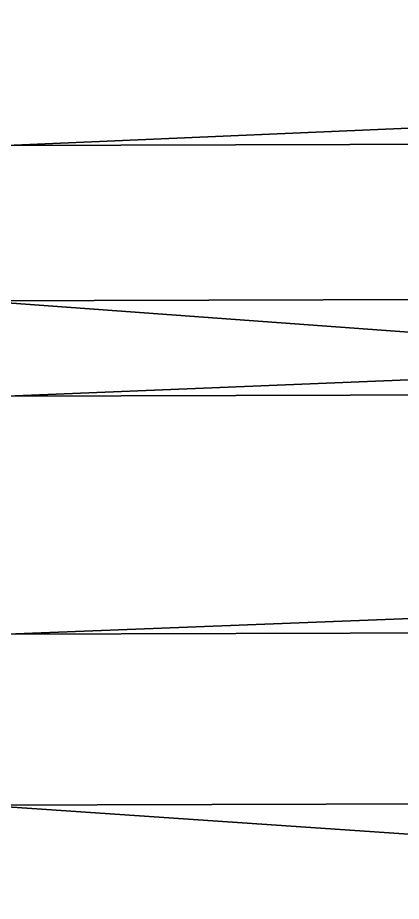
# Model space of a CAD drawing. Header units: centimetres. Extents: x -18.3 to 18.6, y -17.1 to 24.9.
# Drawn here: x -18.1092 to -18.0312, y -12.6781 to -12.4983 of the extents above; entities that cross this region are included whole.
import ezdxf

# ---------------------------------------------------------------- set-up
doc = ezdxf.new("R2010")
doc.units = ezdxf.units.CM
doc.layers.get('0').update_dxf_attribs({"color": 231})

msp = doc.modelspace()

# ---------------------------------------------------------------- meshes
at = {"color": 96}
mesh = msp.add_polyface(dxfattribs=at)
corners = [(-16.76989, -11.98702, 8.21699), (-18.12011, -11.99097, 8.21752), (-18.1207, -11.87697, 7.56333), (-16.77049, -11.87302, 7.5628), (-16.76928, -12.10247, 8.90268), (-18.1195, -12.10642, 8.90322), (-16.76866, -12.21804, 9.61655), (-18.11888, -12.22199, 9.61709), (-16.76803, -12.33238, 10.35529), (-18.11824, -12.33633, 10.35584), (-16.76739, -12.44413, 11.11563), (-18.11761, -12.44808, 11.11618), (-16.76676, -12.55198, 11.89426), (-18.11698, -12.55592, 11.89482), (-16.76614, -12.65455, 12.68794), (-18.11635, -12.6585, 12.6885), (-16.76553, -12.75051, 13.49338), (-18.11574, -12.75446, 13.49394), (-16.76493, -12.83851, 14.30735), (-18.11515, -12.84246, 14.30792), (-16.76436, -12.91719, 15.12661), (-18.11458, -12.92115, 15.12718), (-16.76382, -12.9852, 15.94794), (-18.11403, -12.98915, 15.94851), (-16.76331, -13.04116, 16.76814), (-18.11352, -13.04511, 16.76872), (-16.76283, -13.08369, 17.58404), (-18.11305, -13.08765, 17.58463), (-16.7624, -13.11141, 18.39251), (-18.11262, -13.11536, 18.3931), (-16.76202, -13.1229, 19.19044), (-18.11224, -13.12685, 19.19104), (-16.76169, -13.11672, 19.97477), (-18.11191, -13.12067, 19.97537), (-16.76188, -12.14161, 25.49845), (-18.1121, -12.14552, 25.49922), (-18.11197, -12.21789, 25.35885), (-16.76175, -12.21398, 25.35809), (-16.76203, -12.06526, 25.6338), (-18.11224, -12.06915, 25.63459), (-16.76218, -11.98489, 25.76404), (-18.1124, -11.98878, 25.76484), (-16.76236, -11.90046, 25.88911), (-18.11258, -11.90434, 25.88993), (-16.76254, -11.81193, 26.00897)]
mesh.append_faces([[corners[k] for k in face] for face in [(0, 1, 2, 0), (2, 3, 0, 2), (4, 5, 1, 4), (1, 0, 4, 1), (6, 7, 5, 6), (5, 4, 6, 5), (8, 9, 7, 8), (7, 6, 8, 7), (10, 11, 9, 10), (9, 8, 10, 9), (12, 13, 11, 12), (11, 10, 12, 11), (14, 15, 13, 14), (13, 12, 14, 13), (16, 17, 15, 16), (15, 14, 16, 15), (18, 19, 17, 18), (17, 16, 18, 17), (20, 21, 19, 20), (19, 18, 20, 19), (22, 23, 21, 22), (21, 20, 22, 21), (24, 25, 23, 24), (23, 22, 24, 23), (26, 27, 25, 26), (25, 24, 26, 25), (28, 29, 27, 28), (27, 26, 28, 27), (30, 31, 29, 30), (29, 28, 30, 29), (32, 33, 31, 32), (31, 30, 32, 31), (34, 35, 36, 34), (36, 37, 34, 36), (38, 39, 35, 38), (35, 34, 38, 35), (40, 41, 39, 40), (39, 38, 40, 39), (42, 43, 41, 42), (41, 40, 42, 41), (43, 42, 44, 43)]], dxfattribs={"vtx2": -1, "vtx3": -1, "color": 96})
mesh = msp.add_polyface(dxfattribs=at)
corners = [(-15.41968, -11.98307, 8.21645), (-16.76989, -11.98702, 8.21699), (-16.77049, -11.87302, 7.5628), (-15.42027, -11.86907, 7.56226), (-15.41907, -12.09853, 8.90214), (-16.76928, -12.10247, 8.90268), (-15.41844, -12.21409, 9.61601), (-16.76866, -12.21804, 9.61655), (-15.41781, -12.32843, 10.35475), (-16.76803, -12.33238, 10.35529), (-15.41718, -12.44019, 11.11508), (-16.76739, -12.44413, 11.11563), (-15.41655, -12.54802, 11.89371), (-16.76676, -12.55198, 11.89426), (-15.41592, -12.6506, 12.68739), (-16.76614, -12.65455, 12.68794), (-15.41531, -12.74656, 13.49283), (-16.76553, -12.75051, 13.49338), (-16.76143, -13.09137, 20.74249), (-18.11164, -13.09532, 20.74311), (-18.11191, -13.12067, 19.97537), (-16.76169, -13.11672, 19.97477), (-16.76122, -13.04532, 21.49068), (-18.11144, -13.04928, 21.49131), (-16.76108, -12.97695, 22.21644), (-18.1113, -12.9809, 22.21709), (-16.76102, -12.8845, 22.91704), (-18.11124, -12.88845, 22.9177), (-16.76105, -12.76605, 23.58976), (-18.11127, -12.77, 23.59044), (-16.76116, -12.61981, 24.22993), (-18.11137, -12.62375, 24.23062), (-16.76121, -12.57135, 24.40865), (-18.11142, -12.57529, 24.40935), (-16.76127, -12.52035, 24.57997), (-18.11148, -12.52428, 24.58068), (-16.76134, -12.46608, 24.74594), (-18.11156, -12.47001, 24.74667), (-16.76143, -12.40844, 24.90665), (-18.11164, -12.41236, 24.90738), (-16.76152, -12.34729, 25.0622), (-18.11174, -12.35122, 25.06294), (-16.76163, -12.2825, 25.2127), (-18.11185, -12.28642, 25.21345), (-16.76175, -12.21398, 25.35809), (-18.11197, -12.21789, 25.35885)]
mesh.append_faces([[corners[k] for k in face] for face in [(0, 1, 2, 0), (2, 3, 0, 2), (4, 5, 1, 4), (1, 0, 4, 1), (6, 7, 5, 6), (5, 4, 6, 5), (8, 9, 7, 8), (7, 6, 8, 7), (10, 11, 9, 10), (9, 8, 10, 9), (12, 13, 11, 12), (11, 10, 12, 11), (14, 15, 13, 14), (13, 12, 14, 13), (16, 17, 15, 16), (15, 14, 16, 15), (18, 19, 20, 18), (20, 21, 18, 20), (22, 23, 19, 22), (19, 18, 22, 19), (24, 25, 23, 24), (23, 22, 24, 23), (26, 27, 25, 26), (25, 24, 26, 25), (28, 29, 27, 28), (27, 26, 28, 27), (30, 31, 29, 30), (29, 28, 30, 29), (32, 33, 31, 32), (31, 30, 32, 31), (34, 35, 33, 34), (33, 32, 34, 33), (36, 37, 35, 36), (35, 34, 36, 35), (38, 39, 37, 38), (37, 36, 38, 37), (40, 41, 39, 40), (39, 38, 40, 39), (42, 43, 41, 42), (41, 40, 42, 41), (44, 45, 43, 44), (43, 42, 44, 43)]], dxfattribs={"vtx2": -1, "vtx3": -1, "color": 96})

doc.saveas('drawing.dxf')
